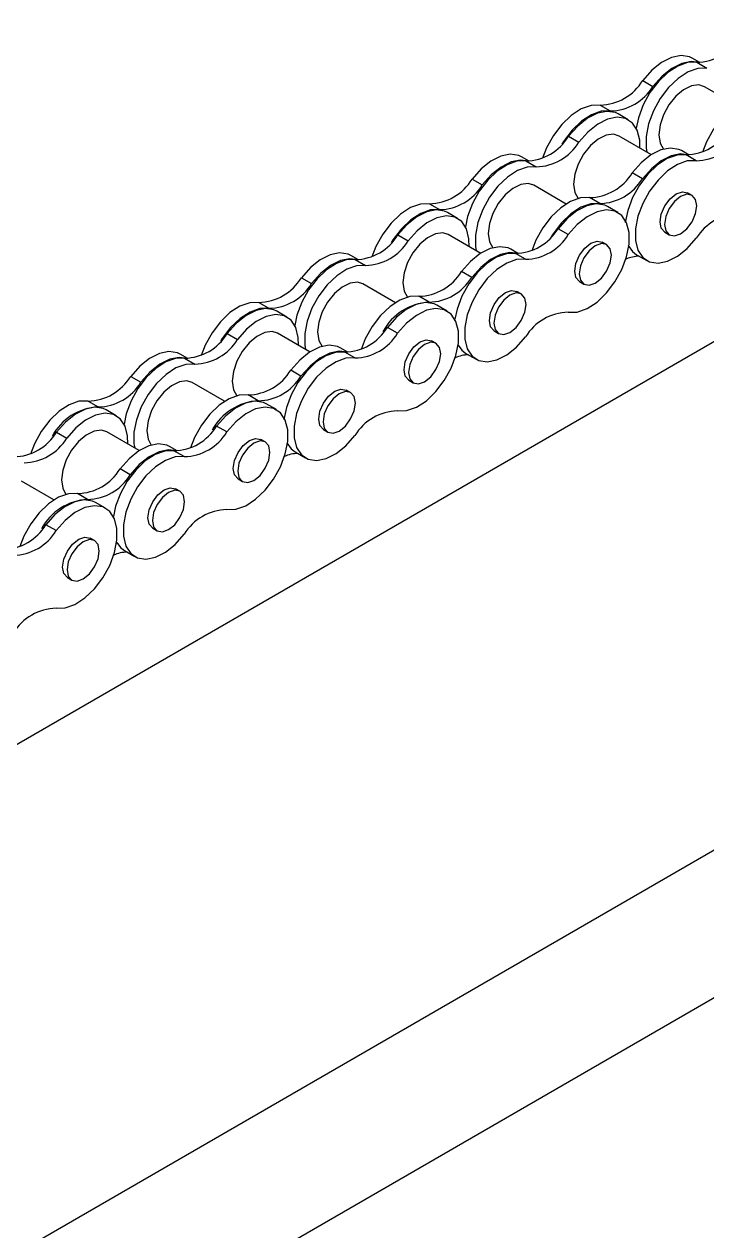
# Model space of a CAD drawing. Header units: metres. Extents: x 0 to 21025, y 0 to 14850.
# Drawn here: x 14121.2 to 14193, y 5827.2 to 5954 of the extents above; entities that cross this region are included whole.
import ezdxf

# ---------------------------------------------------------------- set-up
doc = ezdxf.new("R2010")
doc.units = ezdxf.units.M
doc.header["$LTSCALE"] = 25
doc.layers.add('SL4', color=4, linetype='Continuous')

msp = doc.modelspace()

# ---------------------------------------------------------------- linework, layer by layer
at = {"layer": 'SL4'}
for p, q in [((14077.021, 5799.823), (14745.238, 6185.577)), ((14757.088, 6176.864), (14083.756, 5788.158)), ((14030.723, 5826.55), (14589.165, 6148.932)), ((14192.303, 5950.002), (14191.503, 5950.463)), ((14191.971, 5950.03), (14193.046, 5949.409)), ((14186.299, 5948.12), (14187.373, 5947.5)), ((14196.187, 5945.496), (14192.781, 5947.463)), ((14181.808, 5945.528), (14182.883, 5944.908)), ((14184.78, 5943.976), (14183.705, 5944.597)), ((14178.501, 5942.253), (14179.575, 5941.633)), ((14187.207, 5940.312), (14183.8, 5942.279)), ((14174.342, 5939.633), (14173.543, 5940.095)), ((14191.187, 5940.278), (14190.388, 5940.739)), ((14191.93, 5939.685), (14190.855, 5940.306)), ((14174.01, 5939.661), (14175.085, 5939.041)), ((14168.338, 5937.752), (14169.413, 5937.131)), ((14186.258, 5937.775), (14185.183, 5938.396)), ((14178.227, 5935.128), (14174.82, 5937.095)), ((14191.48, 5936.042), (14191.014, 5936.311)), ((14163.848, 5935.16), (14164.923, 5934.539)), ((14181.767, 5935.183), (14180.693, 5935.804)), ((14166.82, 5933.608), (14165.745, 5934.228)), ((14183.664, 5934.252), (14182.59, 5934.872)), ((14178.46, 5931.909), (14177.385, 5932.529)), ((14160.54, 5931.885), (14161.615, 5931.265)), ((14169.247, 5929.944), (14165.84, 5931.91)), ((14188.616, 5932.157), (14189.082, 5931.888)), ((14173.227, 5929.909), (14172.427, 5930.371)), ((14173.969, 5929.317), (14172.895, 5929.937)), ((14182.5, 5930.858), (14182.034, 5931.127)), ((14156.382, 5929.265), (14155.582, 5929.727)), ((14156.05, 5929.293), (14157.125, 5928.673)), ((14185.65, 5929.803), (14186.725, 5929.182)), ((14150.378, 5927.383), (14151.452, 5926.763)), ((14168.297, 5927.407), (14167.222, 5928.028)), ((14160.266, 5924.759), (14156.86, 5926.726)), ((14179.636, 5926.972), (14180.102, 5926.704)), ((14163.807, 5924.815), (14162.732, 5925.435)), ((14173.52, 5925.674), (14173.054, 5925.943)), ((14145.887, 5924.791), (14146.962, 5924.171)), ((14148.859, 5923.239), (14147.784, 5923.86)), ((14165.704, 5923.884), (14164.629, 5924.504)), ((14142.58, 5921.517), (14143.654, 5920.896)), ((14151.286, 5919.575), (14147.879, 5921.542)), ((14160.499, 5921.54), (14159.424, 5922.161)), ((14170.656, 5921.788), (14171.121, 5921.519)), ((14155.266, 5919.541), (14154.467, 5920.002)), ((14164.539, 5920.49), (14164.074, 5920.758)), ((14138.421, 5918.897), (14137.622, 5919.358)), ((14138.089, 5918.925), (14139.164, 5918.304)), ((14156.009, 5918.948), (14154.934, 5919.569)), ((14167.69, 5919.434), (14168.765, 5918.814)), ((14150.337, 5917.039), (14149.262, 5917.659)), ((14132.417, 5917.015), (14133.492, 5916.395)), ((14142.306, 5914.391), (14138.899, 5916.358)), ((14161.675, 5916.604), (14162.141, 5916.335)), ((14145.846, 5914.447), (14144.772, 5915.067)), ((14155.559, 5915.305), (14155.093, 5915.574)), ((14127.927, 5914.423), (14129.002, 5913.802)), ((14130.899, 5912.871), (14129.824, 5913.492)), ((14147.743, 5913.515), (14146.669, 5914.136)), ((14124.619, 5911.148), (14125.694, 5910.528)), ((14133.326, 5909.207), (14129.919, 5911.174)), ((14142.539, 5911.172), (14141.464, 5911.792)), ((14152.695, 5911.42), (14153.161, 5911.151)), ((14137.306, 5909.172), (14136.506, 5909.634)), ((14146.579, 5910.121), (14146.113, 5910.39)), ((14138.048, 5908.58), (14136.974, 5909.2)), ((14149.729, 5909.066), (14150.804, 5908.445)), ((14132.376, 5906.67), (14131.301, 5907.291)), ((14124.345, 5904.023), (14120.939, 5905.989)), ((14143.715, 5906.236), (14144.181, 5905.967)), ((14127.886, 5904.078), (14126.811, 5904.699)), ((14137.599, 5904.937), (14137.133, 5905.206)), ((14129.783, 5903.147), (14128.708, 5903.767)), ((14124.578, 5900.804), (14123.503, 5901.424)), ((14134.735, 5901.051), (14135.2, 5900.783)), ((14128.618, 5899.753), (14128.153, 5900.022)), ((14131.769, 5898.697), (14132.844, 5898.077)), ((14125.754, 5895.867), (14126.22, 5895.598))]:
    msp.add_line(p, q, dxfattribs=at)
at = {"layer": 'SL4', "flags": 128}
for points in [[(14191.503, 5950.463), (14191.211, 5950.602), (14190.325, 5950.739), (14189.326, 5950.537), (14188.279, 5950.008), (14187.248, 5949.185), (14186.299, 5948.12)], [(14191.971, 5950.03), (14191.021, 5949.998), (14189.991, 5949.631), (14188.943, 5948.951), (14187.945, 5948), (14187.058, 5946.839), (14186.34, 5945.541), (14185.834, 5944.187), (14185.602, 5943.105)], [(14193.046, 5949.409), (14192.096, 5949.378), (14191.065, 5949.01), (14190.018, 5948.33), (14189.019, 5947.38), (14188.133, 5946.219), (14187.414, 5944.921), (14186.909, 5943.567), (14186.648, 5942.242), (14186.648, 5941.03), (14186.722, 5940.592)], [(14192.221, 5950.004), (14191.4, 5950.119), (14190.401, 5949.916), (14189.354, 5949.387), (14188.323, 5948.564), (14187.373, 5947.5)], [(14192.781, 5947.463), (14192.201, 5947.642), (14191.424, 5947.545), (14190.591, 5947.137), (14189.778, 5946.453), (14189.055, 5945.554), (14188.487, 5944.519), (14188.125, 5943.442), (14188.001, 5942.417)], [(14181.808, 5945.528), (14180.859, 5945.497), (14179.828, 5945.129), (14178.78, 5944.449), (14177.782, 5943.498), (14176.896, 5942.338), (14176.177, 5941.039), (14175.751, 5939.947)], [(14198.653, 5946.172), (14197.704, 5946.141), (14196.673, 5945.773), (14195.625, 5945.093), (14194.627, 5944.143), (14193.74, 5942.982), (14193.022, 5941.683), (14192.596, 5940.592)], [(14182.883, 5944.908), (14181.934, 5944.876), (14180.903, 5944.509), (14179.855, 5943.828), (14178.857, 5942.878), (14177.971, 5941.717), (14177.783, 5941.419)], [(14183.705, 5944.597), (14183.413, 5944.735), (14182.527, 5944.872), (14181.528, 5944.67), (14180.481, 5944.141), (14179.45, 5943.318), (14178.501, 5942.253)], [(14186.001, 5941.008), (14185.973, 5941.853), (14185.712, 5942.876), (14185.207, 5943.646), (14184.488, 5944.114), (14183.602, 5944.252), (14182.603, 5944.05), (14181.556, 5943.521), (14180.525, 5942.698), (14179.575, 5941.633)], [(14183.8, 5942.279), (14183.22, 5942.458), (14182.444, 5942.361), (14181.611, 5941.953), (14180.797, 5941.269), (14180.075, 5940.369), (14179.507, 5939.335), (14179.145, 5938.258), (14179.02, 5937.233)], [(14188.001, 5942.417), (14188.125, 5941.536), (14188.47, 5940.896)], [(14173.543, 5940.095), (14173.251, 5940.233), (14172.364, 5940.371), (14171.366, 5940.169), (14170.318, 5939.639), (14169.287, 5938.817), (14168.338, 5937.752)], [(14190.855, 5940.306), (14189.906, 5940.274), (14188.875, 5939.907), (14187.827, 5939.226), (14186.829, 5938.276), (14185.943, 5937.115), (14185.224, 5935.817), (14184.718, 5934.463), (14184.464, 5933.201)], [(14190.388, 5940.739), (14190.095, 5940.877), (14189.209, 5941.015), (14188.211, 5940.813), (14187.163, 5940.284), (14186.132, 5939.461), (14185.183, 5938.396)], [(14191.105, 5940.28), (14190.284, 5940.394), (14189.285, 5940.192), (14188.238, 5939.663), (14187.207, 5938.84), (14186.258, 5937.775)], [(14174.01, 5939.661), (14173.061, 5939.63), (14172.03, 5939.262), (14170.983, 5938.582), (14169.984, 5937.632), (14169.098, 5936.471), (14168.379, 5935.173), (14167.873, 5933.819), (14167.642, 5932.737)], [(14175.085, 5939.041), (14174.136, 5939.009), (14173.105, 5938.642), (14172.057, 5937.962), (14171.059, 5937.011), (14170.173, 5935.85), (14169.454, 5934.552), (14168.948, 5933.198), (14168.687, 5931.873), (14168.687, 5930.661), (14168.761, 5930.224)], [(14174.261, 5939.636), (14173.439, 5939.75), (14172.441, 5939.548), (14171.393, 5939.019), (14170.362, 5938.196), (14169.413, 5937.131)], [(14191.93, 5939.685), (14190.98, 5939.654), (14189.95, 5939.286), (14188.902, 5938.606), (14187.904, 5937.655), (14187.017, 5936.495), (14186.299, 5935.196), (14185.793, 5933.842), (14185.532, 5932.518), (14185.532, 5931.306), (14185.793, 5930.282), (14186.299, 5929.512), (14187.017, 5929.044), (14187.904, 5928.906), (14188.902, 5929.109), (14189.95, 5929.638), (14190.98, 5930.46), (14191.93, 5931.525)], [(14174.82, 5937.095), (14174.24, 5937.273), (14173.463, 5937.177), (14172.631, 5936.769), (14171.817, 5936.084), (14171.094, 5935.185), (14170.527, 5934.151), (14170.164, 5933.073), (14170.04, 5932.048)], [(14179.02, 5937.233), (14179.145, 5936.351), (14179.49, 5935.711)], [(14188.119, 5933.255), (14188.248, 5934.079), (14188.616, 5934.926), (14189.166, 5935.669), (14189.815, 5936.192), (14190.464, 5936.418), (14191.014, 5936.311)], [(14163.848, 5935.16), (14162.898, 5935.128), (14161.868, 5934.761), (14160.82, 5934.08), (14159.822, 5933.13), (14158.935, 5931.969), (14158.217, 5930.671), (14157.79, 5929.579)], [(14180.693, 5935.804), (14179.743, 5935.772), (14178.712, 5935.405), (14177.665, 5934.725), (14176.666, 5933.774), (14175.78, 5932.613), (14175.061, 5931.315), (14174.635, 5930.223)], [(14181.767, 5935.183), (14180.818, 5935.152), (14179.787, 5934.784), (14178.739, 5934.104), (14177.741, 5933.154), (14176.855, 5931.993), (14176.667, 5931.694)], [(14182.59, 5934.872), (14182.297, 5935.011), (14181.411, 5935.148), (14180.413, 5934.946), (14179.365, 5934.417), (14178.334, 5933.594), (14177.385, 5932.529)], [(14188.585, 5932.986), (14188.714, 5932.311), (14189.082, 5931.888), (14189.632, 5931.781), (14190.281, 5932.007), (14190.93, 5932.53), (14191.48, 5933.272), (14191.848, 5934.12), (14191.977, 5934.944), (14191.848, 5935.619), (14191.48, 5936.042), (14190.93, 5936.149), (14190.281, 5935.923), (14189.632, 5935.4), (14189.082, 5934.658), (14188.714, 5933.81), (14188.585, 5932.986)], [(14164.923, 5934.539), (14163.973, 5934.508), (14162.942, 5934.14), (14161.895, 5933.46), (14160.896, 5932.51), (14160.01, 5931.349), (14159.823, 5931.05)], [(14165.745, 5934.228), (14165.453, 5934.367), (14164.566, 5934.504), (14163.568, 5934.302), (14162.52, 5933.773), (14161.49, 5932.95), (14160.54, 5931.885)], [(14168.04, 5930.64), (14168.013, 5931.484), (14167.752, 5932.507), (14167.246, 5933.278), (14166.527, 5933.746), (14165.641, 5933.884), (14164.643, 5933.681), (14163.595, 5933.152), (14162.564, 5932.329), (14161.615, 5931.265)], [(14178.46, 5923.749), (14179.409, 5923.78), (14180.44, 5924.148), (14181.487, 5924.828), (14182.486, 5925.779), (14183.372, 5926.94), (14184.091, 5928.238), (14184.597, 5929.592), (14184.858, 5930.916), (14184.858, 5932.128), (14184.597, 5933.152), (14184.091, 5933.922), (14183.372, 5934.39), (14182.486, 5934.528), (14181.487, 5934.325), (14180.44, 5933.796), (14179.409, 5932.974), (14178.46, 5931.909)], [(14188.616, 5932.157), (14188.616, 5932.157), (14188.248, 5932.58), (14188.119, 5933.255)], [(14165.84, 5931.91), (14165.26, 5932.089), (14164.483, 5931.993), (14163.651, 5931.584), (14162.837, 5930.9), (14162.114, 5930.001), (14161.546, 5928.967), (14161.184, 5927.889), (14161.06, 5926.864)], [(14170.04, 5932.048), (14170.164, 5931.167), (14170.51, 5930.527)], [(14179.139, 5928.071), (14179.268, 5928.895), (14179.636, 5929.742), (14180.186, 5930.484), (14180.835, 5931.008), (14181.484, 5931.234), (14182.034, 5931.127)], [(14155.582, 5929.727), (14155.29, 5929.865), (14154.404, 5930.002), (14153.405, 5929.8), (14152.358, 5929.271), (14151.327, 5928.448), (14150.378, 5927.383)], [(14172.895, 5929.937), (14171.945, 5929.906), (14170.914, 5929.538), (14169.867, 5928.858), (14168.868, 5927.907), (14167.982, 5926.747), (14167.263, 5925.448), (14166.758, 5924.094), (14166.526, 5923.012)], [(14172.427, 5930.371), (14172.135, 5930.509), (14171.248, 5930.646), (14170.25, 5930.444), (14169.203, 5929.915), (14168.172, 5929.092), (14167.222, 5928.028)], [(14173.145, 5929.912), (14172.323, 5930.026), (14171.325, 5929.824), (14170.277, 5929.295), (14169.246, 5928.472), (14168.297, 5927.407)], [(14179.605, 5927.802), (14179.734, 5927.127), (14180.101, 5926.704), (14180.652, 5926.597), (14181.301, 5926.822), (14181.95, 5927.346), (14182.5, 5928.088), (14182.868, 5928.936), (14182.997, 5929.76), (14182.868, 5930.435), (14182.5, 5930.858), (14181.95, 5930.965), (14181.301, 5930.739), (14180.652, 5930.216), (14180.101, 5929.473), (14179.734, 5928.626), (14179.605, 5927.802)], [(14184.777, 5930.773), (14185.224, 5930.133), (14185.65, 5929.803)], [(14156.05, 5929.293), (14155.1, 5929.262), (14154.07, 5928.894), (14153.022, 5928.214), (14152.024, 5927.263), (14151.137, 5926.102), (14150.419, 5924.804), (14149.913, 5923.45), (14149.681, 5922.368)], [(14157.125, 5928.673), (14156.175, 5928.641), (14155.144, 5928.274), (14154.097, 5927.593), (14153.098, 5926.643), (14152.212, 5925.482), (14151.493, 5924.184), (14150.988, 5922.83), (14150.727, 5921.505), (14150.727, 5920.293), (14150.801, 5919.855)], [(14156.3, 5929.268), (14155.479, 5929.382), (14154.48, 5929.18), (14153.433, 5928.651), (14152.402, 5927.828), (14151.452, 5926.763)], [(14173.969, 5929.317), (14173.02, 5929.285), (14171.989, 5928.918), (14170.942, 5928.237), (14169.943, 5927.287), (14169.057, 5926.126), (14168.338, 5924.828), (14167.832, 5923.474), (14167.571, 5922.149), (14167.571, 5920.937), (14167.832, 5919.914), (14168.338, 5919.144), (14169.057, 5918.675), (14169.943, 5918.538), (14170.942, 5918.74), (14171.989, 5919.269), (14173.02, 5920.092), (14173.969, 5921.157)], [(14179.636, 5926.972), (14179.636, 5926.972), (14179.268, 5927.396), (14179.139, 5928.071)], [(14156.86, 5926.726), (14156.28, 5926.905), (14155.503, 5926.809), (14154.67, 5926.4), (14153.857, 5925.716), (14153.134, 5924.817), (14152.566, 5923.782), (14152.204, 5922.705), (14152.08, 5921.68)], [(14161.06, 5926.864), (14161.184, 5925.983), (14161.529, 5925.343)], [(14162.732, 5925.435), (14161.783, 5925.404), (14160.752, 5925.037), (14159.704, 5924.356), (14158.706, 5923.406), (14157.819, 5922.245), (14157.101, 5920.947), (14156.675, 5919.855)], [(14170.159, 5922.886), (14170.288, 5923.71), (14170.656, 5924.558), (14171.206, 5925.3), (14171.855, 5925.824), (14172.504, 5926.049), (14173.054, 5925.943)], [(14170.624, 5922.618), (14170.754, 5921.943), (14171.121, 5921.519), (14171.671, 5921.413), (14172.32, 5921.638), (14172.969, 5922.162), (14173.52, 5922.904), (14173.887, 5923.752), (14174.016, 5924.576), (14173.887, 5925.251), (14173.52, 5925.674), (14172.969, 5925.781), (14172.32, 5925.555), (14171.671, 5925.031), (14171.121, 5924.289), (14170.754, 5923.442), (14170.624, 5922.618)], [(14145.887, 5924.791), (14144.938, 5924.76), (14143.907, 5924.392), (14142.859, 5923.712), (14141.861, 5922.762), (14140.975, 5921.601), (14140.256, 5920.303), (14139.83, 5919.211)], [(14146.962, 5924.171), (14146.013, 5924.139), (14144.982, 5923.772), (14143.934, 5923.092), (14142.936, 5922.141), (14142.05, 5920.98), (14141.862, 5920.682)], [(14147.784, 5923.86), (14147.492, 5923.998), (14146.606, 5924.136), (14145.607, 5923.933), (14144.56, 5923.404), (14143.529, 5922.581), (14142.58, 5921.517)], [(14164.629, 5924.504), (14164.337, 5924.642), (14163.45, 5924.78), (14162.452, 5924.578), (14161.405, 5924.048), (14160.374, 5923.226), (14159.424, 5922.161)], [(14160.499, 5913.381), (14161.449, 5913.412), (14162.479, 5913.779), (14163.527, 5914.46), (14164.525, 5915.41), (14165.412, 5916.571), (14166.13, 5917.869), (14166.636, 5919.223), (14166.897, 5920.548), (14166.897, 5921.76), (14166.636, 5922.783), (14166.13, 5923.553), (14165.412, 5924.022), (14164.525, 5924.159), (14163.527, 5923.957), (14162.479, 5923.428), (14161.449, 5922.605), (14160.499, 5921.54)], [(14150.08, 5920.272), (14150.052, 5921.116), (14149.791, 5922.139), (14149.286, 5922.909), (14148.567, 5923.378), (14147.681, 5923.515), (14146.682, 5923.313), (14145.635, 5922.784), (14144.604, 5921.961), (14143.654, 5920.896)], [(14170.656, 5921.788), (14170.656, 5921.788), (14170.288, 5922.211), (14170.159, 5922.886)], [(14147.879, 5921.542), (14147.299, 5921.721), (14146.523, 5921.625), (14145.69, 5921.216), (14144.876, 5920.532), (14144.154, 5919.633), (14143.586, 5918.598), (14143.224, 5917.521), (14143.099, 5916.496)], [(14152.08, 5921.68), (14152.204, 5920.799), (14152.549, 5920.159)], [(14154.467, 5920.002), (14154.174, 5920.141), (14153.288, 5920.278), (14152.29, 5920.076), (14151.242, 5919.547), (14150.211, 5918.724), (14149.262, 5917.659)], [(14161.179, 5917.702), (14161.308, 5918.526), (14161.675, 5919.374), (14162.226, 5920.116), (14162.875, 5920.64), (14163.524, 5920.865), (14164.074, 5920.758)], [(14161.644, 5917.433), (14161.773, 5916.758), (14162.141, 5916.335), (14162.691, 5916.228), (14163.34, 5916.454), (14163.989, 5916.978), (14164.539, 5917.72), (14164.907, 5918.568), (14165.036, 5919.392), (14164.907, 5920.066), (14164.539, 5920.49), (14163.989, 5920.596), (14163.34, 5920.371), (14162.691, 5919.847), (14162.141, 5919.105), (14161.773, 5918.257), (14161.644, 5917.433)], [(14166.868, 5920.305), (14167.263, 5919.764), (14167.69, 5919.434)], [(14138.089, 5918.925), (14137.14, 5918.893), (14136.109, 5918.526), (14135.062, 5917.845), (14134.063, 5916.895), (14133.177, 5915.734), (14132.458, 5914.436), (14131.952, 5913.082), (14131.721, 5912)], [(14137.622, 5919.358), (14137.33, 5919.496), (14136.443, 5919.634), (14135.445, 5919.432), (14134.397, 5918.903), (14133.366, 5918.08), (14132.417, 5917.015)], [(14138.34, 5918.899), (14137.518, 5919.013), (14136.52, 5918.811), (14135.472, 5918.282), (14134.441, 5917.459), (14133.492, 5916.395)], [(14154.934, 5919.569), (14153.985, 5919.537), (14152.954, 5919.17), (14151.906, 5918.49), (14150.908, 5917.539), (14150.022, 5916.378), (14149.303, 5915.08), (14148.797, 5913.726), (14148.543, 5912.464)], [(14156.009, 5918.948), (14155.059, 5918.917), (14154.029, 5918.549), (14152.981, 5917.869), (14151.983, 5916.919), (14151.096, 5915.758), (14150.378, 5914.46), (14149.872, 5913.106), (14149.611, 5911.781), (14149.611, 5910.569), (14149.872, 5909.546), (14150.378, 5908.776), (14151.096, 5908.307), (14151.983, 5908.17), (14152.981, 5908.372), (14154.029, 5908.901), (14155.059, 5909.724), (14156.009, 5910.788)], [(14155.184, 5919.543), (14154.363, 5919.658), (14153.364, 5919.455), (14152.317, 5918.926), (14151.286, 5918.103), (14150.337, 5917.039)], [(14139.164, 5918.304), (14138.215, 5918.273), (14137.184, 5917.905), (14136.136, 5917.225), (14135.138, 5916.274), (14134.252, 5915.114), (14133.533, 5913.815), (14133.027, 5912.461), (14132.766, 5911.137), (14132.766, 5909.925), (14132.84, 5909.487)], [(14161.675, 5916.604), (14161.675, 5916.604), (14161.308, 5917.027), (14161.179, 5917.702)], [(14138.899, 5916.358), (14138.319, 5916.537), (14137.542, 5916.44), (14136.71, 5916.032), (14135.896, 5915.348), (14135.173, 5914.448), (14134.606, 5913.414), (14134.243, 5912.337), (14134.119, 5911.312)], [(14143.099, 5916.496), (14143.224, 5915.615), (14143.569, 5914.975)], [(14144.772, 5915.067), (14143.822, 5915.036), (14142.791, 5914.668), (14141.744, 5913.988), (14140.745, 5913.037), (14139.859, 5911.877), (14139.14, 5910.578), (14138.714, 5909.486)], [(14152.198, 5912.518), (14152.327, 5913.342), (14152.695, 5914.19), (14153.245, 5914.932), (14153.894, 5915.456), (14154.543, 5915.681), (14155.093, 5915.574)], [(14152.664, 5912.249), (14152.793, 5911.574), (14153.161, 5911.151), (14153.711, 5911.044), (14154.36, 5911.27), (14155.009, 5911.794), (14155.559, 5912.536), (14155.927, 5913.383), (14156.056, 5914.207), (14155.927, 5914.882), (14155.559, 5915.305), (14155.009, 5915.412), (14154.36, 5915.187), (14153.711, 5914.663), (14153.161, 5913.921), (14152.793, 5913.073), (14152.664, 5912.249)], [(14127.927, 5914.423), (14126.977, 5914.392), (14125.947, 5914.024), (14124.899, 5913.344), (14123.901, 5912.393), (14123.014, 5911.232), (14122.296, 5909.934), (14121.869, 5908.842)], [(14129.824, 5913.492), (14129.532, 5913.63), (14128.645, 5913.767), (14127.647, 5913.565), (14126.599, 5913.036), (14125.569, 5912.213), (14124.619, 5911.148)], [(14146.669, 5914.136), (14146.376, 5914.274), (14145.49, 5914.411), (14144.492, 5914.209), (14143.444, 5913.68), (14142.413, 5912.857), (14141.464, 5911.792)], [(14142.539, 5903.012), (14143.488, 5903.044), (14144.519, 5903.411), (14145.566, 5904.091), (14146.565, 5905.042), (14147.451, 5906.203), (14148.17, 5907.501), (14148.676, 5908.855), (14148.937, 5910.18), (14148.937, 5911.392), (14148.676, 5912.415), (14148.17, 5913.185), (14147.451, 5913.653), (14146.565, 5913.791), (14145.566, 5913.589), (14144.519, 5913.06), (14143.488, 5912.237), (14142.539, 5911.172)], [(14132.119, 5909.903), (14132.092, 5910.748), (14131.831, 5911.771), (14131.325, 5912.541), (14130.606, 5913.009), (14129.72, 5913.147), (14128.722, 5912.945), (14127.674, 5912.415), (14126.643, 5911.593), (14125.694, 5910.528)], [(14152.695, 5911.42), (14152.695, 5911.42), (14152.327, 5911.843), (14152.198, 5912.518)], [(14129.919, 5911.174), (14129.339, 5911.353), (14128.562, 5911.256), (14127.73, 5910.848), (14126.916, 5910.163), (14126.193, 5909.264), (14125.625, 5908.23), (14125.263, 5907.152), (14125.139, 5906.128)], [(14134.119, 5911.312), (14134.243, 5910.43), (14134.589, 5909.79)], [(14136.506, 5909.634), (14136.214, 5909.772), (14135.327, 5909.91), (14134.329, 5909.708), (14133.282, 5909.178), (14132.251, 5908.356), (14131.301, 5907.291)], [(14143.218, 5907.334), (14143.347, 5908.158), (14143.715, 5909.005), (14144.265, 5909.748), (14144.914, 5910.271), (14145.563, 5910.497), (14146.113, 5910.39)], [(14143.684, 5907.065), (14143.813, 5906.39), (14144.18, 5905.967), (14144.731, 5905.86), (14145.38, 5906.086), (14146.029, 5906.609), (14146.579, 5907.352), (14146.947, 5908.199), (14147.076, 5909.023), (14146.947, 5909.698), (14146.579, 5910.121), (14146.029, 5910.228), (14145.38, 5910.003), (14144.731, 5909.479), (14144.18, 5908.737), (14143.813, 5907.889), (14143.684, 5907.065)], [(14148.856, 5910.036), (14149.303, 5909.396), (14149.729, 5909.066)], [(14136.974, 5909.2), (14136.024, 5909.169), (14134.993, 5908.802), (14133.946, 5908.121), (14132.947, 5907.171), (14132.061, 5906.01), (14131.342, 5904.712), (14130.837, 5903.358), (14130.605, 5902.276)], [(14138.048, 5908.58), (14137.099, 5908.548), (14136.068, 5908.181), (14135.021, 5907.501), (14134.022, 5906.55), (14133.136, 5905.389), (14132.417, 5904.091), (14131.911, 5902.737), (14131.65, 5901.412), (14131.65, 5900.2), (14131.911, 5899.177), (14132.417, 5898.407), (14133.136, 5897.939), (14134.022, 5897.801), (14135.021, 5898.003), (14136.068, 5898.533), (14137.099, 5899.355), (14138.048, 5900.42)], [(14137.224, 5909.175), (14136.402, 5909.289), (14135.404, 5909.087), (14134.356, 5908.558), (14133.325, 5907.735), (14132.376, 5906.67)], [(14143.715, 5906.236), (14143.715, 5906.236), (14143.347, 5906.659), (14143.218, 5907.334)], [(14125.139, 5906.128), (14125.263, 5905.246), (14125.608, 5904.606)], [(14126.811, 5904.699), (14125.862, 5904.667), (14124.831, 5904.3), (14123.783, 5903.619), (14122.785, 5902.669), (14121.898, 5901.508), (14121.18, 5900.21), (14120.754, 5899.118)], [(14134.238, 5902.15), (14134.367, 5902.974), (14134.735, 5903.821), (14135.285, 5904.563), (14135.934, 5905.087), (14136.583, 5905.313), (14137.133, 5905.206)], [(14134.703, 5901.881), (14134.833, 5901.206), (14135.2, 5900.783), (14135.75, 5900.676), (14136.399, 5900.901), (14137.048, 5901.425), (14137.599, 5902.167), (14137.966, 5903.015), (14138.095, 5903.839), (14137.966, 5904.514), (14137.599, 5904.937), (14137.048, 5905.044), (14136.399, 5904.818), (14135.75, 5904.295), (14135.2, 5903.552), (14134.833, 5902.705), (14134.703, 5901.881)], [(14128.708, 5903.767), (14128.416, 5903.906), (14127.529, 5904.043), (14126.531, 5903.841), (14125.484, 5903.312), (14124.453, 5902.489), (14123.503, 5901.424)], [(14124.578, 5892.644), (14125.528, 5892.675), (14126.558, 5893.043), (14127.606, 5893.723), (14128.604, 5894.674), (14129.491, 5895.834), (14130.209, 5897.133), (14130.715, 5898.487), (14130.976, 5899.811), (14130.976, 5901.023), (14130.715, 5902.047), (14130.209, 5902.817), (14129.491, 5903.285), (14128.604, 5903.423), (14127.606, 5903.22), (14126.558, 5902.691), (14125.528, 5901.868), (14124.578, 5900.804)], [(14134.735, 5901.051), (14134.735, 5901.051), (14134.367, 5901.475), (14134.238, 5902.15)], [(14125.258, 5896.965), (14125.387, 5897.789), (14125.754, 5898.637), (14126.305, 5899.379), (14126.954, 5899.903), (14127.603, 5900.129), (14128.153, 5900.022)], [(14125.723, 5896.697), (14125.852, 5896.022), (14126.22, 5895.599), (14126.77, 5895.492), (14127.419, 5895.717), (14128.068, 5896.241), (14128.618, 5896.983), (14128.986, 5897.831), (14129.115, 5898.655), (14128.986, 5899.33), (14128.618, 5899.753), (14128.068, 5899.86), (14127.419, 5899.634), (14126.77, 5899.11), (14126.22, 5898.368), (14125.852, 5897.521), (14125.723, 5896.697)], [(14130.947, 5899.569), (14131.342, 5899.028), (14131.769, 5898.697)], [(14125.754, 5895.867), (14125.754, 5895.867), (14125.387, 5896.29), (14125.258, 5896.965)]]:
    msp.add_lwpolyline(points, dxfattribs=at)
at = {"layer": 'SL4'}
for centre, radius, start, end in [((14191.861, 5955.405), 5.376, 271.17027, 328.82435), ((14181.699, 5950.903), 5.376, 271.17027, 328.82435), ((14182.773, 5950.283), 5.376, 271.17027, 328.82435), ((14190.745, 5945.681), 5.376, 271.17027, 328.82435), ((14173.901, 5945.037), 5.376, 271.17027, 328.82435), ((14174.975, 5944.416), 5.376, 271.17027, 328.82435), ((14191.82, 5945.06), 5.376, 271.17027, 328.82435), ((14163.738, 5940.535), 5.376, 271.17027, 328.82435), ((14180.583, 5941.179), 5.376, 271.17027, 328.82435), ((14181.658, 5940.559), 5.376, 271.17027, 328.82435), ((14164.813, 5939.914), 5.376, 271.17027, 328.82435), ((14196.53, 5928.742), 5.376, 91.17027, 148.82435), ((14172.785, 5935.312), 5.376, 271.17027, 328.82435), ((14155.94, 5934.668), 5.376, 271.17027, 328.82435), ((14157.015, 5934.048), 5.376, 271.17027, 328.82435), ((14173.86, 5934.692), 5.376, 271.17027, 328.82435), ((14185.955, 5926.197), 3.446, 90.48434, 114.65123), ((14145.778, 5930.167), 5.376, 271.17027, 328.82435), ((14162.622, 5930.811), 5.376, 271.17027, 328.82435), ((14163.697, 5930.19), 5.376, 271.17027, 328.82435), ((14146.852, 5929.546), 5.376, 271.17027, 328.82435), ((14164.125, 5918.968), 5.855, 93.11014, 152.07323), ((14178.569, 5918.374), 5.376, 91.17027, 148.82435), ((14137.98, 5924.3), 5.376, 271.17027, 328.82435), ((14154.824, 5924.944), 5.376, 271.17027, 328.82435), ((14155.899, 5924.324), 5.376, 271.17027, 328.82435), ((14139.054, 5923.679), 5.376, 271.17027, 328.82435), ((14167.994, 5915.829), 3.446, 90.48436, 114.6516), ((14144.662, 5920.442), 5.376, 271.17027, 328.82435), ((14127.817, 5919.798), 5.376, 271.17027, 328.82435), ((14128.892, 5919.178), 5.376, 271.17027, 328.82435), ((14145.737, 5919.822), 5.376, 271.17027, 328.82435), ((14129.319, 5907.956), 5.855, 93.11014, 152.07323), ((14146.164, 5908.6), 5.855, 93.11014, 152.07323), ((14160.609, 5908.005), 5.376, 91.17027, 148.82435), ((14120.019, 5913.932), 5.376, 271.17027, 328.82435), ((14136.864, 5914.576), 5.376, 271.17027, 328.82435), ((14137.939, 5913.955), 5.376, 271.17027, 328.82435), ((14121.094, 5913.311), 5.376, 271.17027, 328.82435), ((14150.034, 5905.461), 3.446, 90.48436, 114.6516), ((14126.701, 5910.074), 5.376, 271.17027, 328.82435), ((14127.776, 5909.454), 5.376, 271.17027, 328.82435), ((14128.204, 5898.232), 5.855, 93.11014, 152.07323), ((14142.648, 5897.637), 5.376, 91.17027, 148.82435), ((14118.903, 5904.207), 5.376, 271.17027, 328.82435), ((14119.978, 5903.587), 5.376, 271.17027, 328.82435), ((14132.073, 5895.092), 3.446, 90.48436, 114.6516), ((14124.688, 5887.269), 5.376, 91.17027, 148.82435)]:
    msp.add_arc(centre, radius, start, end, dxfattribs=at)

doc.saveas('drawing.dxf')
